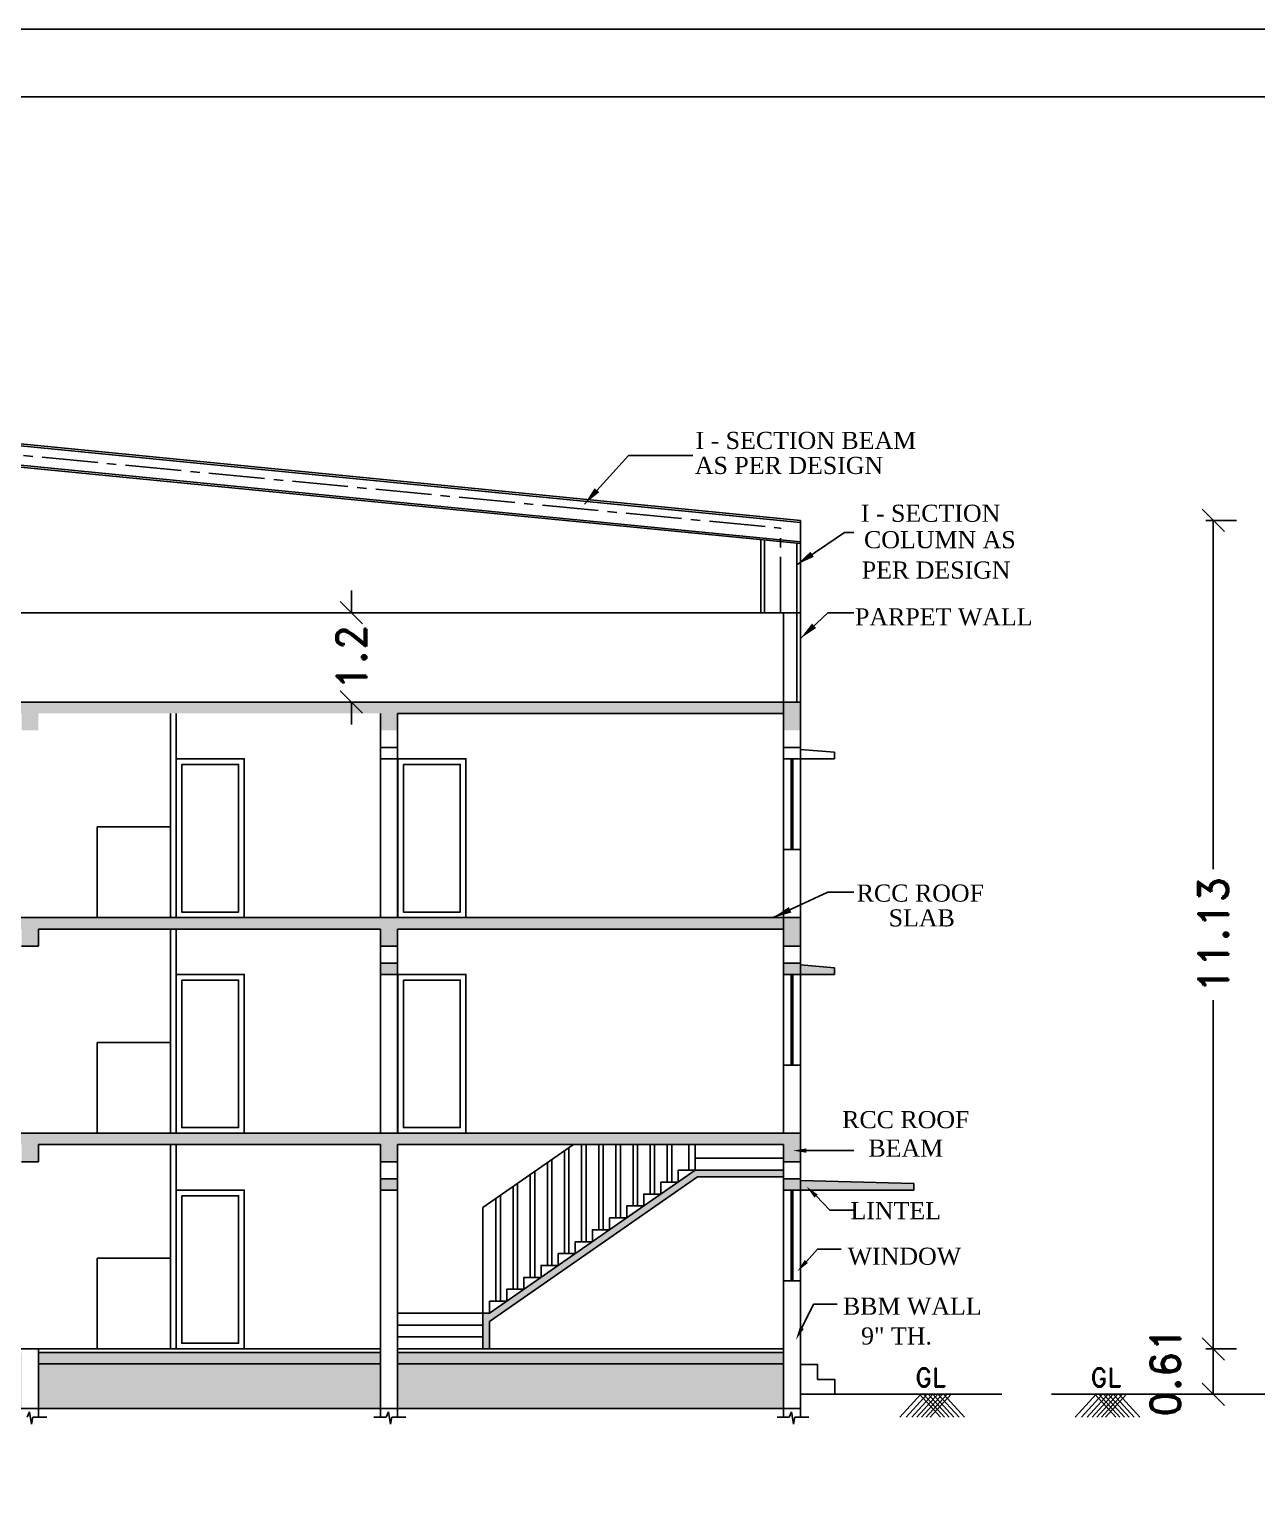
# Model space of a CAD drawing. Header units: metres. Extents: x 0 to 2856, y 0 to 1718.
# Drawn here: x 2745.68 to 2762.16, y 1670.95 to 1690.61 of the extents above; entities that cross this region are included whole.
import ezdxf
from ezdxf import colors
from ezdxf.entities.mleader import LeaderData, LeaderLine
from ezdxf.math import Vec2, Vec3

# ---------------------------------------------------------------- set-up
doc = ezdxf.new("R2010")
doc.units = ezdxf.units.M
doc.header["$MEASUREMENT"] = 0
doc.linetypes.add('CENTER2', pattern=[1.125, 0.75, -0.125, 0.125, -0.125])
for name, color, linetype in [('BLK_1_PARAPET_HT', 233, 'Continuous'), ('dim', 12, 'Continuous'), ('hat', 5, 'Continuous')]:
    doc.layers.add(name, color=color, linetype=linetype)
doc.styles.add('rd', font='romand.shx')
doc.styles.add('Small', font='arial.ttf', dxfattribs={"height": 9})
doc.styles.add('Tahoma', font='times.ttf', dxfattribs={"height": 0.3})
doc.dimstyles.new('small', dxfattribs={"dimtxt": 0.23, "dimasz": 0.02, "dimexe": 0, "dimexo": 0, "dimgap": 0.09, "dimtad": 0, "dimdec": 0, "dimzin": 0, "dimdsep": 46, "dimlunit": 4, "dimtxsty": 'Small', "dimcen": 0.09, "dimclrd": 6, "dimclre": 4, "dimclrt": 7, "dimadec": 0, "dimazin": 0, "dimtfac": 1, "dimtdec": 0, "dimtofl": 0, "dimtmove": 0, "dimatfit": 3, "dimfxl": 0, "dimtolj": 1, "dimtzin": 0, "dimlwd": -1, "dimlwe": -1, "dimarcsym": 0})
doc.dimstyles.get("Standard").update_dxf_attribs({"dimtxt": 3, "dimasz": 3, "dimexe": 1, "dimexo": 1, "dimgap": 0.09, "dimtad": 0, "dimdec": 4, "dimzin": 2, "dimdsep": 46, "dimlunit": 4, "dimtxsty": 'rd', "dimblk": 'OBLIQUE', "dimcen": 0.09, "dimclrd": 12, "dimclre": 12, "dimclrt": 5, "dimadec": 0, "dimazin": 0, "dimtfac": 1, "dimtdec": 4, "dimtix": 1, "dimtmove": 2, "dimatfit": 3, "dimfxl": 0, "dimtolj": 1, "dimtzin": 0, "dimarcsym": 0})

# ---------------------------------------------------------------- blocks, each defined once
blk = doc.blocks.new('_Oblique')
at = {"color": 0, "linetype": 'ByBlock', "lineweight": -2}
blk.add_line((-0.5, -0.5), (0.5, 0.5), dxfattribs=at)
blk = doc.blocks.new('*D194')
at = {"layer": 'Defpoints', "color": 0}
for p in [(2761.572, 1672.892), (2761.984, 1672.892), (2761.984, 1672.282)]:
    blk.add_point(p, dxfattribs=at)
at = {"layer": 'dim', "color": 12, "lineweight": -2}
for p, q in [((2761.884, 1672.892), (2761.472, 1672.892)), ((2761.572, 1672.282), (2761.572, 1672.892)), ((2761.884, 1672.282), (2761.472, 1672.282))]:
    blk.add_line(p, q, dxfattribs=at)
at = {"layer": 'dim', "color": 12, "lineweight": -2, "xscale": 0.3, "yscale": 0.3, "zscale": 0.3}
for p, rotation in [((2761.572, 1672.892), 90), ((2761.572, 1672.282), 270)]:
    blk.add_blockref('_Oblique', p, dxfattribs=dict(at, rotation=rotation))
at = {"layer": 'dim', "color": 7, "insert": (2760.93, 1672.587), "char_height": 0.4, "attachment_point": 5, "rotation": 90, "style": 'rd'}
blk.add_mtext('\\A1;0.61', dxfattribs=at)
blk = doc.blocks.new('*D195')
at = {"layer": 'Defpoints', "color": 0}
for p in [(2761.984, 1684.017), (2761.572, 1672.892), (2761.984, 1672.892)]:
    blk.add_point(p, dxfattribs=at)
at = {"layer": 'dim', "color": 12, "lineweight": -2}
for p, q in [((2761.884, 1684.017), (2761.472, 1684.017)), ((2761.572, 1684.017), (2761.572, 1679.335)), ((2761.572, 1672.892), (2761.572, 1677.573)), ((2761.884, 1672.892), (2761.472, 1672.892))]:
    blk.add_line(p, q, dxfattribs=at)
at = {"layer": 'dim', "color": 12, "lineweight": -2, "xscale": 0.3, "yscale": 0.3, "zscale": 0.3}
for p, rotation in [((2761.572, 1684.017), 90), ((2761.572, 1672.892), 270)]:
    blk.add_blockref('_Oblique', p, dxfattribs=dict(at, rotation=rotation))
at = {"layer": 'dim', "color": 7, "insert": (2761.572, 1678.454), "char_height": 0.4, "attachment_point": 5, "rotation": 90, "style": 'rd'}
blk.add_mtext('\\A1;11.13', dxfattribs=at)
blk = doc.blocks.new('*D105')
at = {"layer": 'BLK_1_PARAPET_HT', "color": 12, "lineweight": -2, "ltscale": 400}
for p, q in [((2750.002, 1682.778), (2750.002, 1683.078)), ((2749.718, 1682.778), (2750.102, 1682.778)), ((2749.718, 1681.578), (2750.102, 1681.578)), ((2750.002, 1681.578), (2750.002, 1681.278))]:
    blk.add_line(p, q, dxfattribs=at)
at = {"layer": 'Defpoints', "color": 0, "ltscale": 400}
for p in [(2749.618, 1682.778), (2749.618, 1681.578), (2750.002, 1681.578)]:
    blk.add_point(p, dxfattribs=at)
at = {"layer": 'BLK_1_PARAPET_HT', "color": 12, "lineweight": -2, "ltscale": 400, "xscale": 0.3, "yscale": 0.3, "zscale": 0.3}
for p, rotation in [((2750.002, 1682.778), 270), ((2750.002, 1681.578), 90)]:
    blk.add_blockref('_Oblique', p, dxfattribs=dict(at, rotation=rotation))
at = {"layer": 'BLK_1_PARAPET_HT', "color": 7, "ltscale": 400, "insert": (2750.002, 1682.178), "char_height": 0.4, "attachment_point": 5, "rotation": 90, "style": 'rd'}
blk.add_mtext('\\A1;1.2', dxfattribs=at)

msp = doc.modelspace()

# ---------------------------------------------------------------- hatches: boundary and pattern name
at = {"lineweight": 5}
h = msp.add_hatch(color=256, dxfattribs=at)
h.dxf.hatch_style = 1
h.paths.add_polyline_path([(2734.085, 1675.178), (2733.857, 1675.178), (2733.857, 1675.025), (2734.085, 1675.025)])
h.paths.add_polyline_path([(2735.533, 1675.178), (2735.305, 1675.178), (2735.305, 1675.025), (2735.533, 1675.025)])
h.paths.add_polyline_path([(2750.621, 1675.178), (2750.392, 1675.178), (2750.392, 1675.025), (2750.621, 1675.025)])
h.paths.add_polyline_path([(2750.621, 1678.073), (2750.392, 1678.073), (2750.392, 1677.921), (2750.621, 1677.921)])
h.paths.add_polyline_path([(2756.031, 1675.152), (2756.031, 1675.178), (2755.802, 1675.178), (2755.802, 1675.025), (2756.031, 1675.025)])
h.paths.add_polyline_path([(2757.555, 1675.114), (2756.031, 1675.152), (2756.031, 1675.025), (2757.555, 1675.025)])
h.paths.add_polyline_path([(2756.488, 1678.01), (2756.031, 1678.048), (2756.031, 1678.073), (2755.802, 1678.073), (2755.802, 1677.921), (2756.031, 1677.921), (2756.488, 1677.921)])
h = msp.add_hatch()
h.set_pattern_fill('AR-CONC', color=256, scale=0.01)
h.set_pattern_definition([(50, (-3824.539644, 9567.985447), (0.07172601826, -0.0062752135), [0.0075, -0.0825]), (355, (-3824.539644, 9567.98545), (-0.01387513336, 0.07521921337), [0.006, -0.066]), (100.45144446, (-3824.53367, 9567.984924), (0.05785088467, 0.0689439991), [0.0063740192, -0.0701142112]), (46.1842, (-3824.53964, 9568.00545), (0.1067241331, -0.0165519281), [0.01125, -0.12375]), (96.6356355, (-3824.53075, 9568.00407), (0.0934661946, 0.0974118601), [0.0095610342, -0.105171376]), (351.184164, (-3824.53964, 9568.00545), (0.0934661945, 0.09741186), [0.009, -0.0990000001]), (21, (-3824.529644, 9568.000447), (0.0596907052, -0.04026188907), [0.0075, -0.0825]), (326, (-3824.529644, 9568.00045), (0.0243315332, 0.0725150045), [0.006, -0.066]), (71.45144474, (-3824.52467, 9567.99709), (0.08402223767, 0.0322531153), [0.006374019, -0.0701142112]), (37.5, (-3824.539644, 9567.985447), (0.00121598553, 0.03328938538), [0, -0.0652, 0, -0.067, 0, -0.06625]), (7.5, (-3824.539644, 9567.985447), (0.02630695374, 0.03944117119), [0, -0.0382, 0, -0.0637, 0, -0.02525]), (327.5, (-3824.561944, 9567.985447), (0.05338224362, -0.00225548717), [0, -0.025, 0, -0.078, 0, -0.1035]), (317.5, (-3824.571944, 9567.985447), (0.05831861693, 0.01001049823), [0, -0.0325, 0, -0.0518, 0, -0.0735])])
h.paths.add_polyline_path([(2751.858, 1673.372), (2751.768, 1673.372), (2751.768, 1672.892), (2751.858, 1672.892), (2751.858, 1673.262), (2754.647, 1675.202), (2755.802, 1675.202), (2755.802, 1675.292), (2754.618, 1675.292)])
at = {"layer": 'hat', "lineweight": 5}
h = msp.add_hatch(color=256, dxfattribs=at)
h.dxf.hatch_style = 1
h.paths.add_polyline_path([(2756.031, 1681.578), (2731.19, 1681.578), (2731.19, 1681.197), (2731.418, 1681.197), (2731.418, 1681.426), (2733.857, 1681.426), (2733.857, 1681.197), (2734.085, 1681.197), (2734.085, 1681.426), (2735.305, 1681.426), (2735.305, 1681.197), (2735.533, 1681.197), (2735.533, 1681.426), (2740.81, 1681.426), (2740.81, 1681.197), (2741.039, 1681.197), (2741.039, 1681.426), (2745.573, 1681.426), (2745.573, 1681.197), (2745.801, 1681.197), (2745.801, 1681.426), (2750.392, 1681.426), (2750.392, 1681.197), (2750.621, 1681.197), (2750.621, 1681.426), (2755.802, 1681.426), (2755.802, 1681.197), (2756.031, 1681.197)])
h = msp.add_hatch(color=256, dxfattribs=at)
h.dxf.hatch_style = 1
h.paths.add_polyline_path([(2756.031, 1678.683), (2731.19, 1678.683), (2731.19, 1678.302), (2731.418, 1678.302), (2731.418, 1678.53), (2733.857, 1678.53), (2733.857, 1678.302), (2734.085, 1678.302), (2734.085, 1678.53), (2735.305, 1678.53), (2735.305, 1678.302), (2735.533, 1678.302), (2735.533, 1678.53), (2740.81, 1678.53), (2740.81, 1678.302), (2741.039, 1678.302), (2741.039, 1678.53), (2745.573, 1678.53), (2745.573, 1678.302), (2745.801, 1678.302), (2745.801, 1678.53), (2750.392, 1678.53), (2750.392, 1678.302), (2750.621, 1678.302), (2750.621, 1678.53), (2755.802, 1678.53), (2755.802, 1678.302), (2756.031, 1678.302)])
h = msp.add_hatch(color=256, dxfattribs=at)
h.dxf.hatch_style = 1
h.paths.add_polyline_path([(2750.621, 1675.635), (2755.802, 1675.635), (2755.802, 1675.406), (2756.031, 1675.406), (2756.031, 1675.787), (2731.19, 1675.787), (2731.19, 1675.406), (2731.418, 1675.406), (2731.418, 1675.635), (2733.857, 1675.635), (2733.857, 1675.406), (2734.085, 1675.406), (2734.085, 1675.635), (2735.305, 1675.635), (2735.305, 1675.406), (2735.533, 1675.406), (2735.533, 1675.635), (2740.81, 1675.635), (2740.81, 1675.406), (2741.039, 1675.406), (2741.039, 1675.635), (2745.573, 1675.635), (2745.573, 1675.406), (2745.801, 1675.406), (2745.801, 1675.635), (2750.392, 1675.635), (2750.392, 1675.406), (2750.621, 1675.406)])
at = {"layer": 'hat'}
h = msp.add_hatch(dxfattribs=at)
h.set_pattern_fill('AR-CONC', color=256, scale=0.01)
h.set_pattern_definition([(50, (-11320.640555, -9996.005794), (0.07172601826, -0.0062752135), [0.0075, -0.0825]), (355, (-11320.640555, -9996.005794), (-0.01387513336, 0.07521921337), [0.006, -0.066]), (100.45144446, (-11320.63458, -9996.00632), (0.05785088467, 0.0689439991), [0.0063740192, -0.0701142112]), (46.1842, (-11320.640555, -9995.98579), (0.10672413307, -0.0165519281), [0.01125, -0.12375]), (96.6356355, (-11320.63166, -9995.98717), (0.09346619457, 0.0974118601), [0.0095610342, -0.105171376]), (351.184164, (-11320.64055, -9995.98579), (0.0934661945, 0.09741186), [0.009, -0.0990000001]), (21, (-11320.630555, -9995.990794), (0.05969070521, -0.04026188907), [0.0075, -0.0825]), (326, (-11320.630555, -9995.990794), (0.0243315332, 0.0725150045), [0.006, -0.066]), (71.45144474, (-11320.62558, -9995.99415), (0.08402223767, 0.03225311528), [0.006374019, -0.0701142112]), (37.5, (-11320.640555, -9996.005794), (0.00121598553, 0.033289385383), [0, -0.0652, 0, -0.067, 0, -0.06625]), (7.5, (-11320.640555, -9996.005794), (0.026306953744, 0.03944117119), [0, -0.0382, 0, -0.0637, 0, -0.02525]), (327.5, (-11320.662855, -9996.005794), (0.053382243617, -0.002255487173), [0, -0.025, 0, -0.078, 0, -0.1035]), (317.5, (-11320.672855, -9996.005794), (0.05831861693, 0.01001049823), [0, -0.0325, 0, -0.0518, 0, -0.0735])])
h.paths.add_polyline_path([(2733.857, 1672.842), (2731.418, 1672.842), (2731.418, 1672.692), (2733.857, 1672.692)])
h.paths.add_polyline_path([(2735.305, 1672.842), (2734.085, 1672.842), (2734.085, 1672.692), (2735.305, 1672.692)])
h.paths.add_polyline_path([(2740.81, 1672.842), (2735.533, 1672.842), (2735.533, 1672.692), (2740.81, 1672.692)])
h.paths.add_polyline_path([(2745.573, 1672.842), (2741.039, 1672.842), (2741.039, 1672.692), (2745.573, 1672.692)])
h.paths.add_polyline_path([(2750.392, 1672.842), (2745.801, 1672.842), (2745.801, 1672.692), (2750.392, 1672.692)])
h.paths.add_polyline_path([(2755.802, 1672.842), (2750.621, 1672.842), (2750.621, 1672.692), (2755.802, 1672.692)])
h = msp.add_hatch(dxfattribs=at)
h.set_pattern_fill('AR-SAND', color=256, scale=0.05)
h.set_pattern_definition([(37.5, (-11320.640555, -9996.00579), (-0.0031496679, 0.09634118845), [0, -0.076, 0, -0.085, 0, -0.08125]), (7.5, (-11320.64055, -9996.0058), (0.0884888353, 0.1411073033), [0, -0.041, 0, -0.0685, 0, -0.02625]), (327.5, (-11320.702055, -9996.00579), (0.1557070931, 0.00028295268), [0, -0.025, 0, -0.09, 0, -0.1175]), (317.5, (-11320.70205, -9996.0058), (0.1503063302, 0.0438837782), [0, -0.0125, 0, -0.059, 0, -0.0675])])
h.paths.add_polyline_path([(2733.857, 1672.692), (2731.418, 1672.692), (2731.418, 1672.092), (2733.857, 1672.092)])
h.paths.add_polyline_path([(2735.305, 1672.692), (2734.085, 1672.692), (2734.085, 1672.092), (2735.305, 1672.092)])
h.paths.add_polyline_path([(2740.81, 1672.692), (2735.533, 1672.692), (2735.533, 1672.092), (2740.81, 1672.092)])
h.paths.add_polyline_path([(2745.573, 1672.692), (2741.039, 1672.692), (2741.039, 1672.092), (2745.573, 1672.092)])
h.paths.add_polyline_path([(2750.392, 1672.692), (2745.801, 1672.692), (2745.801, 1672.092), (2750.392, 1672.092)])
h.paths.add_polyline_path([(2755.802, 1672.692), (2750.621, 1672.692), (2750.621, 1672.092), (2755.802, 1672.092)])

# ---------------------------------------------------------------- linework, layer by layer
at = {"linetype": 'Continuous', "lineweight": -2}
for p, q in [((2743.61, 1685.236), (2756.031, 1684.017)), ((2743.61, 1685.21), (2756.031, 1683.991)), ((2743.61, 1684.951), (2756.031, 1683.732)), ((2743.61, 1684.925), (2756.031, 1683.706)), ((2756.031, 1681.578), (2756.031, 1684.017)), ((2755.498, 1682.778), (2755.498, 1683.759)), ((2755.548, 1682.778), (2755.548, 1683.754)), ((2755.98, 1681.578), (2755.98, 1683.711)), ((2731.19, 1682.778), (2756.031, 1682.778)), ((2755.801, 1682.778), (2756.031, 1682.778)), ((2756.031, 1681.578), (2756.031, 1682.493)), ((2731.19, 1681.578), (2756.031, 1681.578)), ((2747.573, 1678.683), (2747.573, 1681.426)), ((2747.649, 1678.683), (2747.649, 1681.426)), ((2750.392, 1678.683), (2750.392, 1681.426)), ((2750.621, 1678.683), (2750.621, 1681.426)), ((2750.621, 1681.426), (2755.802, 1681.426)), ((2755.802, 1675.787), (2755.802, 1681.578)), ((2756.031, 1675.152), (2756.031, 1681.578)), ((2750.392, 1680.969), (2750.621, 1680.969)), ((2755.802, 1680.969), (2756.031, 1680.969)), ((2756.488, 1680.905), (2756.031, 1680.943)), ((2756.488, 1680.816), (2756.488, 1680.905)), ((2750.392, 1680.816), (2750.621, 1680.816)), ((2755.802, 1680.816), (2756.031, 1680.816)), ((2755.904, 1680.816), (2755.904, 1679.597)), ((2755.929, 1680.816), (2755.929, 1679.597)), ((2756.031, 1680.816), (2756.488, 1680.816)), ((2746.589, 1679.902), (2747.573, 1679.902)), ((2746.589, 1679.902), (2746.589, 1678.683)), ((2755.802, 1679.597), (2756.031, 1679.597)), ((2731.19, 1678.683), (2756.031, 1678.683)), ((2745.801, 1678.53), (2750.392, 1678.53)), ((2745.801, 1678.302), (2745.801, 1678.53)), ((2747.573, 1675.787), (2747.573, 1678.53)), ((2747.649, 1675.787), (2747.649, 1678.53)), ((2750.392, 1675.787), (2750.392, 1678.53)), ((2750.621, 1675.787), (2750.621, 1678.53)), ((2750.621, 1678.53), (2755.802, 1678.53)), ((2745.573, 1678.302), (2745.801, 1678.302)), ((2750.392, 1678.302), (2750.621, 1678.302)), ((2755.802, 1678.302), (2756.031, 1678.302)), ((2750.392, 1678.073), (2750.621, 1678.073)), ((2755.802, 1678.073), (2756.031, 1678.073)), ((2750.392, 1677.921), (2750.621, 1677.921)), ((2755.802, 1677.921), (2756.031, 1677.921)), ((2755.904, 1677.921), (2755.904, 1676.702)), ((2755.929, 1677.921), (2755.929, 1676.702)), ((2756.488, 1678.01), (2756.031, 1678.048)), ((2756.031, 1677.921), (2756.488, 1677.921)), ((2756.488, 1677.921), (2756.488, 1678.01)), ((2746.589, 1677.006), (2747.573, 1677.006)), ((2746.589, 1677.006), (2746.589, 1675.787)), ((2755.802, 1676.702), (2756.031, 1676.702)), ((2731.19, 1675.787), (2756.031, 1675.787)), ((2745.801, 1675.635), (2750.392, 1675.635)), ((2745.801, 1675.406), (2745.801, 1675.635)), ((2747.573, 1672.892), (2747.573, 1675.635)), ((2747.649, 1672.892), (2747.649, 1675.635)), ((2750.392, 1671.977), (2750.392, 1675.635)), ((2750.621, 1671.977), (2750.621, 1675.635)), ((2750.621, 1675.635), (2755.802, 1675.635)), ((2755.802, 1671.977), (2755.802, 1675.635)), ((2745.573, 1675.406), (2745.801, 1675.406)), ((2750.392, 1675.406), (2750.621, 1675.406)), ((2755.802, 1675.406), (2756.031, 1675.406)), ((2750.392, 1675.178), (2750.621, 1675.178)), ((2755.802, 1675.178), (2756.031, 1675.178)), ((2757.555, 1675.114), (2756.031, 1675.152)), ((2756.031, 1675.152), (2756.031, 1675.025)), ((2750.392, 1675.025), (2750.621, 1675.025)), ((2755.802, 1675.025), (2756.031, 1675.025)), ((2755.904, 1675.025), (2755.904, 1673.806)), ((2755.929, 1675.025), (2755.929, 1673.806)), ((2756.031, 1671.977), (2756.031, 1675.025)), ((2756.031, 1675.025), (2757.555, 1675.025)), ((2757.555, 1675.025), (2757.555, 1675.114)), ((2746.589, 1674.111), (2747.573, 1674.111)), ((2746.589, 1674.111), (2746.589, 1672.892)), ((2755.802, 1673.806), (2756.031, 1673.806)), ((2735.533, 1672.892), (2750.392, 1672.892)), ((2745.801, 1671.977), (2745.801, 1672.892)), ((2745.801, 1672.842), (2750.392, 1672.842)), ((2750.621, 1672.892), (2755.802, 1672.892)), ((2750.621, 1672.842), (2755.802, 1672.842)), ((2745.801, 1672.692), (2750.392, 1672.692)), ((2750.621, 1672.692), (2755.802, 1672.692)), ((2756.031, 1672.282), (2758.734, 1672.282)), ((2759.4, 1672.282), (2762.328, 1672.282)), ((2731.418, 1672.092), (2756.031, 1672.092)), ((2745.649, 1671.977), (2745.681, 1672.046)), ((2745.681, 1672.046), (2745.706, 1671.883)), ((2745.706, 1671.883), (2745.724, 1671.977)), ((2745.724, 1671.977), (2745.913, 1671.977)), ((2750.305, 1671.977), (2750.469, 1671.977)), ((2750.469, 1671.977), (2750.501, 1672.046)), ((2750.501, 1672.046), (2750.525, 1671.883)), ((2750.525, 1671.883), (2750.544, 1671.977)), ((2750.544, 1671.977), (2750.733, 1671.977)), ((2755.716, 1671.977), (2755.879, 1671.977)), ((2755.879, 1671.977), (2755.911, 1672.046)), ((2755.911, 1672.046), (2755.936, 1671.883)), ((2755.936, 1671.883), (2755.954, 1671.977)), ((2755.954, 1671.977), (2756.143, 1671.977))]:
    msp.add_line(p, q, dxfattribs=at)
at = {"linetype": 'CENTER2', "lineweight": -2}
for p in [(2743.61, 1685.081), (2755.764, 1682.778)]:
    msp.add_line(p, (2755.764, 1683.914), dxfattribs=at)
for p, q in [((2755.801, 1682.778), (2755.801, 1681.578)), ((2756.031, 1682.778), (2756.031, 1681.578)), ((2751.768, 1674.789), (2752.984, 1675.635)), ((2752.863, 1674.172), (2752.863, 1675.551)), ((2752.923, 1674.172), (2752.923, 1675.593)), ((2753.093, 1674.332), (2753.093, 1675.635)), ((2753.153, 1674.332), (2753.153, 1675.635)), ((2753.323, 1674.492), (2753.323, 1675.635)), ((2753.383, 1674.492), (2753.383, 1675.635)), ((2753.553, 1674.652), (2753.553, 1675.635)), ((2753.613, 1674.652), (2753.613, 1675.635)), ((2753.783, 1674.812), (2753.783, 1675.635)), ((2753.843, 1674.812), (2753.843, 1675.635)), ((2754.013, 1674.972), (2754.013, 1675.635)), ((2754.073, 1674.972), (2754.073, 1675.635)), ((2754.243, 1675.132), (2754.243, 1675.635)), ((2754.303, 1675.132), (2754.303, 1675.635)), ((2754.533, 1675.292), (2754.533, 1675.635)), ((2754.618, 1675.635), (2755.802, 1675.635)), ((2754.618, 1675.292), (2754.618, 1675.635)), ((2752.633, 1674.012), (2752.633, 1675.391)), ((2752.693, 1674.012), (2752.693, 1675.433)), ((2754.618, 1675.452), (2755.802, 1675.452)), ((2751.858, 1673.372), (2754.618, 1675.292)), ((2751.858, 1673.262), (2754.647, 1675.202)), ((2752.403, 1673.852), (2752.403, 1675.231)), ((2752.463, 1673.852), (2752.463, 1675.273)), ((2754.618, 1675.292), (2755.802, 1675.292)), ((2754.647, 1675.202), (2755.802, 1675.202)), ((2752.003, 1673.532), (2752.003, 1674.953)), ((2752.173, 1673.692), (2752.173, 1675.071)), ((2752.233, 1673.692), (2752.233, 1675.113)), ((2751.768, 1672.892), (2751.768, 1674.789)), ((2751.943, 1673.532), (2751.943, 1674.911)), ((2750.625, 1673.372), (2751.858, 1673.372)), ((2750.625, 1673.212), (2751.768, 1673.212)), ((2751.858, 1672.892), (2751.858, 1673.262)), ((2750.625, 1673.052), (2751.768, 1673.052)), ((2750.625, 1672.892), (2751.768, 1672.892))]:
    msp.add_line(p, q)
at = {"lineweight": -2}
for p, q in [((2757.648, 1672.282), (2757.366, 1671.973)), ((2757.732, 1672.282), (2757.45, 1671.973)), ((2757.807, 1672.282), (2757.524, 1671.973)), ((2757.877, 1672.282), (2757.595, 1671.973)), ((2757.631, 1672.282), (2757.913, 1671.973)), ((2757.939, 1672.282), (2757.657, 1671.973)), ((2757.683, 1672.282), (2757.966, 1671.973)), ((2758.001, 1672.282), (2757.718, 1671.973)), ((2757.745, 1672.282), (2758.028, 1671.973)), ((2758.053, 1672.282), (2757.771, 1671.973)), ((2757.807, 1672.282), (2758.089, 1671.973)), ((2757.877, 1672.282), (2758.16, 1671.973)), ((2757.952, 1672.282), (2758.234, 1671.973)), ((2760.002, 1672.282), (2759.719, 1671.973)), ((2760.085, 1672.282), (2759.803, 1671.973)), ((2760.16, 1672.282), (2759.878, 1671.973)), ((2760.231, 1672.282), (2759.948, 1671.973)), ((2759.984, 1672.282), (2760.266, 1671.973)), ((2760.292, 1672.282), (2760.01, 1671.973)), ((2760.037, 1672.282), (2760.319, 1671.973)), ((2760.354, 1672.282), (2760.071, 1671.973)), ((2760.098, 1672.282), (2760.381, 1671.973)), ((2760.407, 1672.282), (2760.124, 1671.973)), ((2760.16, 1672.282), (2760.442, 1671.973)), ((2760.23, 1672.282), (2760.513, 1671.973)), ((2760.305, 1672.282), (2760.588, 1671.973))]:
    msp.add_line(p, q, dxfattribs=at)
at = {"color": 30}
for points in [[(2689.318, 1574.683), (2855.825, 1574.683), (2855.825, 1690.613), (2689.318, 1690.613)], [(2690.223, 1575.588), (2854.92, 1575.588), (2854.92, 1689.708), (2690.223, 1689.708), (2690.223, 1575.588)]]:
    msp.add_lwpolyline(points, close=True, dxfattribs=at)
at = {"linetype": 'Continuous', "lineweight": -2}
for points in [[(2747.649, 1680.816), (2748.563, 1680.816), (2748.563, 1678.683), (2747.649, 1678.683)], [(2747.725, 1680.74), (2748.487, 1680.74), (2748.487, 1678.759), (2747.725, 1678.759)], [(2750.625, 1680.816), (2751.539, 1680.816), (2751.539, 1678.683), (2750.625, 1678.683)], [(2750.701, 1680.74), (2751.463, 1680.74), (2751.463, 1678.759), (2750.701, 1678.759)], [(2747.649, 1677.921), (2748.563, 1677.921), (2748.563, 1675.787), (2747.649, 1675.787)], [(2750.625, 1677.921), (2751.539, 1677.921), (2751.539, 1675.787), (2750.625, 1675.787)], [(2747.725, 1677.845), (2748.487, 1677.845), (2748.487, 1675.863), (2747.725, 1675.863)], [(2750.701, 1677.845), (2751.463, 1677.845), (2751.463, 1675.863), (2750.701, 1675.863)], [(2747.649, 1675.025), (2748.563, 1675.025), (2748.563, 1672.892), (2747.649, 1672.892)], [(2747.725, 1674.949), (2748.487, 1674.949), (2748.487, 1672.968), (2747.725, 1672.968)]]:
    msp.add_lwpolyline(points, close=True, dxfattribs=at)
for points in [[(2754.158, 1674.972), (2754.158, 1675.132), (2754.388, 1675.132)], [(2754.388, 1675.132), (2754.388, 1675.292), (2754.618, 1675.292)], [(2753.928, 1674.812), (2753.928, 1674.972), (2754.158, 1674.972)], [(2753.698, 1674.652), (2753.698, 1674.812), (2753.928, 1674.812)], [(2753.468, 1674.492), (2753.468, 1674.652), (2753.698, 1674.652)], [(2753.008, 1674.172), (2753.008, 1674.332), (2753.238, 1674.332)], [(2753.238, 1674.332), (2753.238, 1674.492), (2753.468, 1674.492)], [(2752.778, 1674.012), (2752.778, 1674.172), (2753.008, 1674.172)], [(2752.548, 1673.852), (2752.548, 1674.012), (2752.778, 1674.012)], [(2752.318, 1673.692), (2752.318, 1673.852), (2752.548, 1673.852)], [(2752.088, 1673.532), (2752.088, 1673.692), (2752.318, 1673.692)], [(2751.858, 1673.372), (2751.858, 1673.532), (2752.088, 1673.532)], [(2756.491, 1672.282), (2756.491, 1672.482), (2756.261, 1672.482), (2756.261, 1672.682), (2756.031, 1672.682)]]:
    msp.add_lwpolyline(points)

# ---------------------------------------------------------------- texts
at = {"style": 'Tahoma'}
for s, p in [('I - SECTION BEAM', (2754.622, 1684.977)), ('AS PER DESIGN', (2754.613, 1684.641)), ('I - SECTION', (2756.842, 1683.999)), ('COLUMN AS', (2756.884, 1683.644)), ('PER DESIGN', (2756.854, 1683.236)), ('RCC ROOF', (2756.786, 1678.898)), ('SLAB', (2757.215, 1678.565)), ('BBM WALL', (2756.601, 1673.351)), ('9" TH.', (2756.844, 1672.951))]:
    msp.add_text(s, height=0.23, dxfattribs=at).set_placement(p)
at = {"attachment_point": 5}
for s, insert, char_height, style in [('PARPET WALL', (2757.955, 1682.72), 0.23, 'Tahoma'), ('RCC ROOF\\PBEAM', (2757.445, 1675.779), 0.23, 'Tahoma'), ('LINTEL', (2757.31, 1674.748), 0.23, 'Tahoma'), ('WINDOW', (2757.426, 1674.134), 0.23, 'Tahoma'), ('GL', (2757.774, 1672.509), 0.2489, 'rd'), ('GL', (2760.128, 1672.509), 0.2489, 'rd')]:
    msp.add_mtext(s, dxfattribs=dict(at, insert=insert, char_height=char_height, style=style))

# ---------------------------------------------------------------- dimensions: what is measured, and where the dimension line sits
at = {"layer": 'BLK_1_PARAPET_HT', "ltscale": 400}
dim = msp.add_linear_dim(base=(2750.002, 1681.578), p1=(2749.618, 1682.778), p2=(2749.618, 1681.578), angle=270, dimstyle='Standard', override={"dimscale": 0.1, "dimtxt": 4, "dimgap": 1, "dimdec": 2, "dimzin": 8, "dimlunit": 2, "dimpost": '\\X', "dimclrt": 7, "dimtdec": 2, "dimtofl": 0, "dimfxl": 0.18, "dimarcsym": 1}, dxfattribs=at)
dim.commit()
dim.dimension.update_dxf_attribs({"geometry": '*D105', "text_midpoint": (2750.002, 1682.178)})
at = {"layer": 'dim'}
dim = msp.add_linear_dim(base=(2761.5717, 1672.8917), p1=(2761.9842, 1684.0169), p2=(2761.9842, 1672.8917), angle=270, dimstyle='Standard', override={"dimscale": 0.1, "dimtxt": 4, "dimgap": 1, "dimdec": 2, "dimzin": 8, "dimlunit": 2, "dimpost": '\\X', "dimclrt": 7, "dimtdec": 2, "dimtofl": 0, "dimfxl": 0.18, "dimarcsym": 1}, dxfattribs=at)
dim.commit()
dim.dimension.update_dxf_attribs({"geometry": '*D195', "text_midpoint": (2761.5717, 1678.4543)})
dim = msp.add_linear_dim(base=(2761.572, 1672.892), p1=(2761.984, 1672.282), p2=(2761.984, 1672.892), angle=90, dimstyle='Standard', override={"dimscale": 0.1, "dimtxt": 4, "dimgap": 1, "dimdec": 2, "dimzin": 8, "dimlunit": 2, "dimpost": '\\X', "dimclrt": 7, "dimtdec": 2, "dimtofl": 0, "dimfxl": 0.18, "dimarcsym": 1}, dxfattribs=at)
dim.commit()
dim.dimension.update_dxf_attribs({"geometry": '*D194', "text_midpoint": (2760.93, 1672.587), "dimtype": 160})

# ---------------------------------------------------------------- leaders
at = {"linetype": 'Continuous', "lineweight": -2}
for points in [[(2753.13, 1684.237), (2753.72, 1684.888), (2754.587, 1684.888)], [(2755.98, 1683.423), (2756.621, 1683.855), (2756.746, 1683.855)], [(2756.031, 1682.432), (2756.398, 1682.775), (2756.746, 1682.775)], [(2755.665, 1678.683), (2756.398, 1679.026), (2756.746, 1679.026)]]:
    msp.add_leader(points, dimstyle='small', override={"dimasz": 0.25, "dimclrd": 8}, dxfattribs=at)
ml = msp.add_multileader_mtext('Standard', dxfattribs=at)
ml.set_content('', color=256)
ml.set_leader_properties()
ml.build(insert=Vec2(0, 0))
ml.multileader.update_dxf_attribs({"dogleg_length": 0.36, "arrow_head_size": 0.18})
ctx = ml.context
ctx.base_point, ctx.char_height, ctx.arrow_head_size, ctx.landing_gap_size, ctx.plane_origin = Vec3(2756.746, 1675.555), 0.18, 0.18, 0.09, Vec3(2755.93, 1675.555)
notes = []
notes.append((ctx, [(0, (1, 1, 0), (2756.206, 1675.555), (1, 0), 0.54, [(0, [(2755.93, 1675.555)], 0, [])])]))
ctx.mtext.insert, ctx.mtext.flow_direction = Vec3(2756.836, 1675.645), 5
ml = msp.add_multileader_mtext('Standard', dxfattribs=at)
ml.set_content('', color=256)
ml.set_leader_properties()
ml.build(insert=Vec2(0, 0))
ml.multileader.update_dxf_attribs({"dogleg_length": 0.36, "arrow_head_size": 0.18})
ctx = ml.context
ctx.base_point, ctx.char_height, ctx.arrow_head_size, ctx.landing_gap_size, ctx.plane_origin = Vec3(2756.746, 1674.757), 0.18, 0.18, 0.09, Vec3(2756.113, 1675.073)
notes.append((ctx, [(0, (1, 1, 0), (2756.427, 1674.757), (1, 0), 0.319, [(0, [(2756.113, 1675.073)], 0, [])])]))
ctx.mtext.insert, ctx.mtext.flow_direction = Vec3(2756.836, 1674.847), 5
ml = msp.add_multileader_mtext('Standard', dxfattribs=at)
ml.set_content('', color=256)
ml.set_leader_properties()
ml.build(insert=Vec2(0, 0))
ml.multileader.update_dxf_attribs({"dogleg_length": 0.319, "arrow_head_size": 0.18})
ctx = ml.context
ctx.base_point, ctx.char_height, ctx.arrow_head_size, ctx.landing_gap_size, ctx.plane_origin = Vec3(2756.579, 1674.232), 0.18, 0.18, 0.09, Vec3(2755.989, 1673.932)
notes.append((ctx, [(0, (1, 1, 0), (2756.26, 1674.232), (1, 0), 0.319, [(0, [(2755.989, 1673.932)], 0, [])])]))
ctx.mtext.insert, ctx.mtext.flow_direction = Vec3(2756.669, 1674.322), 5
ml = msp.add_multileader_mtext('Standard', dxfattribs=at)
ml.set_content('', color=256)
ml.set_leader_properties()
ml.build(insert=Vec2(0, 0))
ml.multileader.update_dxf_attribs({"dogleg_length": 0.319, "arrow_head_size": 0.18})
ctx = ml.context
ctx.base_point, ctx.char_height, ctx.arrow_head_size, ctx.landing_gap_size, ctx.plane_origin = Vec3(2756.525, 1673.492), 0.18, 0.18, 0.09, Vec3(2755.969, 1673.012)
notes.append((ctx, [(0, (1, 1, 0), (2756.206, 1673.492), (1, 0), 0.319, [(0, [(2755.969, 1673.012)], 0, [])])]))
ctx.mtext.insert, ctx.mtext.flow_direction = Vec3(2756.615, 1673.582), 5
for ctx, leaders in notes:
    for number, flags, end, landing, length, lines in leaders:
        leader = LeaderData()
        leader.index, (leader.has_last_leader_line, leader.has_dogleg_vector, leader.attachment_direction) = number, flags
        leader.last_leader_point, leader.dogleg_vector, leader.dogleg_length = Vec3(end), Vec3(landing), length
        for number, points, colour, breaks in lines:
            line = LeaderLine()
            line.index, line.vertices, line.color, line.breaks = number, Vec3.list(points), colors.encode_raw_color(colour), breaks
            leader.lines.append(line)
        ctx.leaders.append(leader)

doc.saveas('drawing.dxf')
